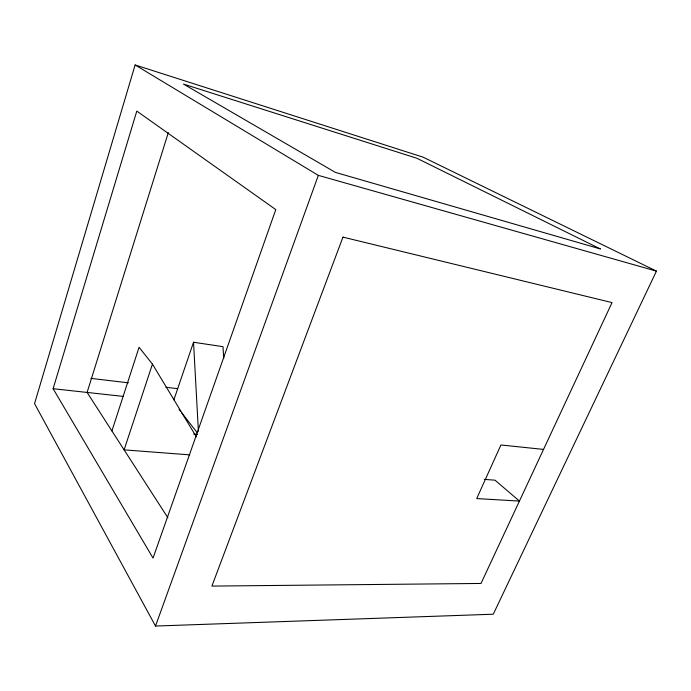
<?xml version="1.0" encoding="UTF-8"?>
<svg xmlns="http://www.w3.org/2000/svg" width="691" height="691" viewBox="0 0 691 691"><rect width="100%" height="100%" fill="white"/><g stroke="black" fill="none" stroke-linecap="round" stroke-linejoin="round"><path stroke-width="1.04" d="M135.116 64.954L34.55 403.63L155.501 626.046L493.262 614.213L656.45 271.122L423.082 157.159L135.116 64.954L318.335 175.367L656.45 271.122M53.112 388.705L136.792 111.087L275.787 209.598L153.039 558.095L53.112 388.705L123.231 396.401M168.328 132.603L87.101 392.436L167.844 517.723M111.916 430.942L139.064 347.297L152.443 364.122L196.382 436.911M152.443 364.122L124.104 449.858L189.766 454.868M173.864 399.864L193.523 342.244L222.977 346.675L223.754 358.387M155.501 626.046L318.335 175.367M484.305 479.381L495.015 480.185L519.433 501.079L476.695 498.574L500.915 444.978L543.532 449.409M193.705 434.026L197.6 434.38M90.901 378.374L128.405 382.823M165.909 387.271L177.691 388.67M179.038 409.4L180.342 411.076M181.647 412.743L197.272 432.791M193.523 342.244L198.403 431.244M342.961 237.125L211.904 586.089L481.005 583.454L612.027 302.598L342.961 237.125M600.306 248.915L335.403 172.396L183.495 84.086L416.837 158.248L600.306 248.915"/></g></svg>
